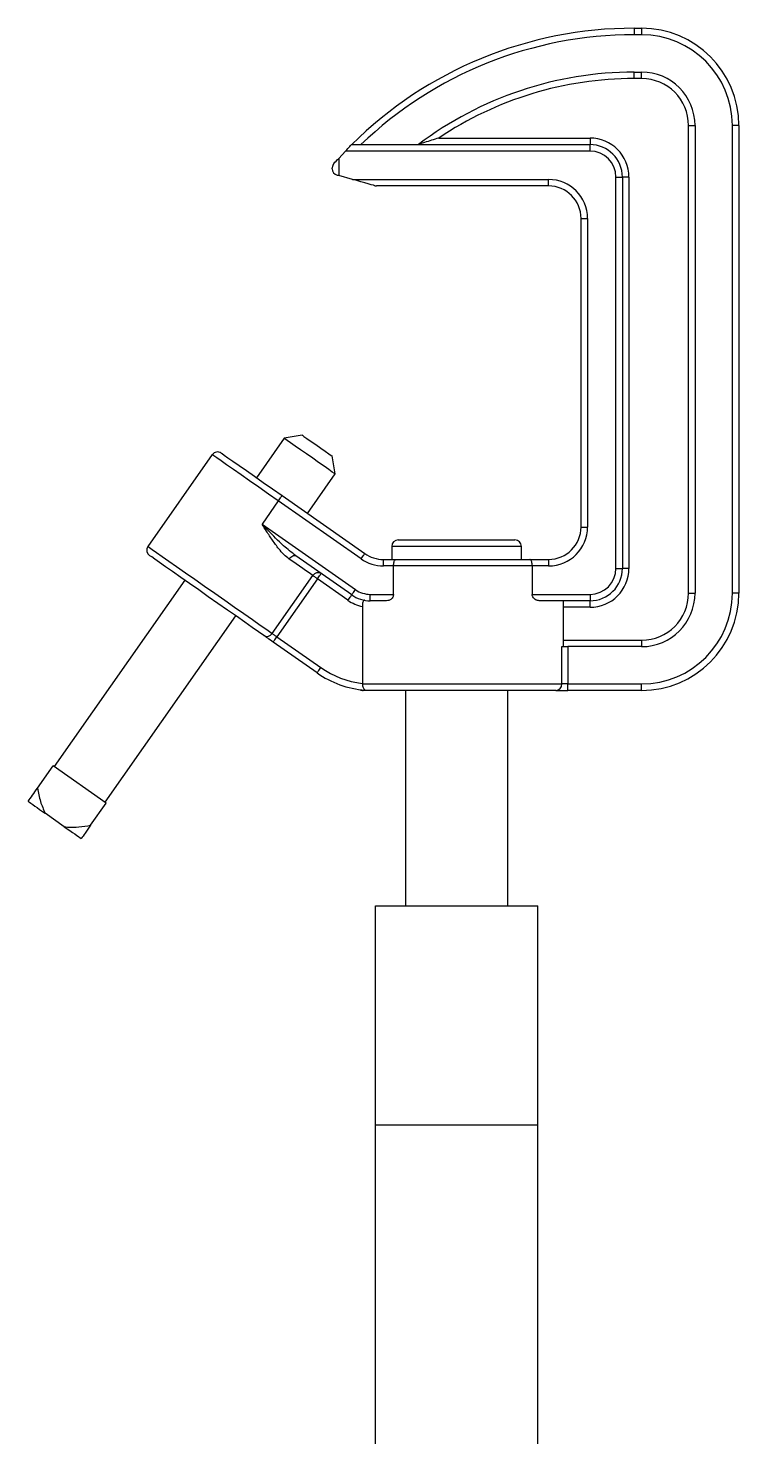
# Model space of a CAD drawing. Extents: x 16.7 to 113.1, y 4.5 to 84.5.
# Drawn here: x 79.17 to 84.64, y 41.68 to 52.54 of the extents above; entities that cross this region are included whole.
import ezdxf

# ---------------------------------------------------------------- set-up
doc = ezdxf.new("R2010")
doc.units = 0
doc.header["$MEASUREMENT"] = 0
doc.layers.add('OBJECT', color=7, linetype='CONTINUOUS')

msp = doc.modelspace()

# ---------------------------------------------------------------- linework, layer by layer
at = {"layer": 'OBJECT'}
for p, q in [((83.836, 52.539), (83.836, 52.489)), ((83.836, 52.539), (83.893, 52.539)), ((83.893, 52.489), (83.836, 52.489)), ((83.893, 52.539), (83.893, 52.489)), ((83.836, 52.201), (83.893, 52.201)), ((83.836, 52.151), (83.836, 52.201)), ((83.893, 52.151), (83.836, 52.151)), ((83.893, 52.151), (83.893, 52.201)), ((82.33, 51.692), (83.496, 51.692)), ((83.496, 51.692), (83.496, 51.642)), ((84.255, 51.789), (84.305, 51.789)), ((84.255, 48.184), (84.255, 51.789)), ((84.305, 51.789), (84.305, 48.184)), ((84.643, 51.789), (84.593, 51.789)), ((84.593, 48.184), (84.593, 51.789)), ((84.643, 51.789), (84.643, 48.184)), ((81.56, 51.536), (81.612, 51.592)), ((83.496, 51.592), (81.612, 51.592)), ((81.659, 51.642), (83.496, 51.642)), ((83.496, 51.592), (83.496, 51.642)), ((81.56, 51.536), (81.56, 51.403)), ((81.51, 51.455), (81.51, 51.463)), ((81.665, 51.373), (81.56, 51.403)), ((81.665, 51.373), (83.177, 51.373)), ((83.177, 51.323), (83.177, 51.373)), ((83.696, 51.392), (83.746, 51.392)), ((83.696, 48.375), (83.696, 51.392)), ((83.746, 51.392), (83.746, 48.375)), ((83.796, 51.392), (83.746, 51.392)), ((83.796, 51.392), (83.796, 48.375)), ((83.177, 51.323), (81.852, 51.323)), ((83.427, 51.073), (83.477, 51.073)), ((83.427, 48.694), (83.427, 51.073)), ((83.477, 51.073), (83.477, 48.694)), ((81.139, 49.378), (80.926, 49.074)), ((81.278, 49.402), (81.139, 49.378)), ((80.585, 49.252), (80.09, 48.544)), ((81.532, 49.103), (81.508, 49.242)), ((81.319, 48.799), (81.532, 49.103)), ((81.094, 48.895), (80.969, 48.716)), ((81.732, 48.449), (81.094, 48.895)), ((81.123, 48.936), (81.761, 48.49)), ((80.969, 48.716), (81.689, 48.212)), ((83.427, 48.694), (83.477, 48.694)), ((81.968, 48.544), (81.968, 48.444)), ((82.968, 48.544), (81.968, 48.544)), ((82.018, 48.594), (82.918, 48.594)), ((82.968, 48.444), (82.968, 48.544)), ((81.66, 48.171), (81.229, 48.473)), ((81.904, 48.394), (81.904, 48.444)), ((81.904, 48.444), (82.002, 48.444)), ((82.002, 48.444), (83.032, 48.444)), ((83.032, 48.444), (83.177, 48.444)), ((83.177, 48.444), (83.177, 48.394)), ((81.983, 48.394), (81.904, 48.394)), ((81.983, 48.175), (81.983, 48.394)), ((83.051, 48.394), (81.983, 48.394)), ((83.051, 48.394), (83.051, 48.175)), ((83.177, 48.394), (83.051, 48.394)), ((83.696, 48.375), (83.746, 48.375)), ((83.796, 48.375), (83.746, 48.375)), ((80.373, 48.284), (79.367, 46.847)), ((81.047, 47.873), (81.36, 48.32)), ((81.396, 48.294), (81.083, 47.848)), ((81.631, 48.13), (81.396, 48.294)), ((81.803, 48.175), (81.983, 48.175)), ((81.803, 48.125), (81.803, 48.175)), ((81.929, 48.125), (81.803, 48.125)), ((83.051, 48.175), (83.496, 48.175)), ((83.496, 48.125), (83.104, 48.125)), ((83.291, 47.772), (83.291, 48.125)), ((83.496, 48.175), (83.496, 48.125)), ((83.496, 48.075), (83.496, 48.125)), ((84.255, 48.184), (84.305, 48.184)), ((84.643, 48.184), (84.593, 48.184)), ((79.76, 46.572), (80.766, 48.009)), ((81.742, 48.082), (81.742, 47.489)), ((83.496, 48.075), (83.291, 48.075)), ((81.393, 47.57), (81.055, 47.807)), ((81.083, 47.848), (81.422, 47.611)), ((83.291, 47.822), (83.893, 47.822)), ((83.893, 47.822), (83.893, 47.772)), ((83.28, 47.484), (83.28, 47.772)), ((83.28, 47.772), (83.326, 47.772)), ((83.326, 47.772), (83.326, 47.484)), ((83.893, 47.772), (83.326, 47.772)), ((81.742, 47.489), (81.742, 47.484)), ((81.742, 47.484), (83.28, 47.484)), ((83.326, 47.484), (83.28, 47.484)), ((83.326, 47.434), (83.326, 47.484)), ((83.326, 47.484), (83.893, 47.484)), ((83.893, 47.434), (83.893, 47.484)), ((83.233, 47.434), (81.748, 47.434)), ((82.073, 47.434), (82.073, 45.774)), ((82.863, 45.774), (82.863, 47.434)), ((83.233, 47.434), (83.326, 47.434)), ((83.893, 47.434), (83.326, 47.434)), ((79.239, 46.682), (79.359, 46.853)), ((79.769, 46.566), (79.359, 46.853)), ((79.445, 46.384), (79.298, 46.487)), ((79.648, 46.395), (79.769, 46.566)), ((81.843, 44.086), (81.843, 45.774)), ((81.843, 45.774), (83.093, 45.774)), ((83.093, 44.086), (83.093, 45.774)), ((81.843, 44.086), (83.093, 44.086)), ((81.843, 35.114), (81.843, 44.086)), ((83.093, 35.114), (83.093, 44.086))]:
    msp.add_line(p, q, dxfattribs=at)
at = {"layer": 'OBJECT', "flags": 128}
for points in [[(81.612, 51.592), (81.621, 51.602), (81.63, 51.612), (81.638, 51.62), (81.646, 51.628), (81.651, 51.634), (81.656, 51.639), (81.658, 51.642), (81.659, 51.642)], [(81.523, 51.497), (81.531, 51.506), (81.54, 51.515), (81.549, 51.525), (81.56, 51.536)], [(81.56, 51.403), (81.555, 51.404), (81.551, 51.405), (81.546, 51.406)], [(81.839, 51.325), (81.827, 51.329), (81.81, 51.333), (81.787, 51.34), (81.761, 51.347), (81.731, 51.355), (81.698, 51.364), (81.665, 51.373)], [(81.532, 49.103), (81.526, 49.107), (81.51, 49.118), (81.483, 49.137), (81.447, 49.162), (81.405, 49.191), (81.359, 49.224), (81.312, 49.257), (81.266, 49.289), (81.224, 49.318), (81.188, 49.343), (81.162, 49.362), (81.145, 49.374), (81.139, 49.378)], [(81.278, 49.402), (81.28, 49.401), (81.292, 49.393), (81.315, 49.376), (81.347, 49.354), (81.384, 49.329), (81.421, 49.302), (81.456, 49.278), (81.483, 49.259), (81.501, 49.246), (81.508, 49.242), (81.508, 49.242)], [(81.094, 48.895), (81.018, 48.948), (80.944, 49), (80.873, 49.05), (80.808, 49.096), (80.748, 49.138), (80.696, 49.174), (80.654, 49.204), (80.621, 49.227), (80.598, 49.243), (80.587, 49.251), (80.585, 49.252)], [(80.655, 49.264), (80.661, 49.26), (80.678, 49.248), (80.706, 49.228), (80.744, 49.201), (80.792, 49.168), (80.848, 49.129), (80.91, 49.085), (80.978, 49.037), (81.05, 48.988), (81.123, 48.936)], [(81.094, 48.895), (81.1, 48.903), (81.105, 48.911), (81.11, 48.918), (81.114, 48.924), (81.118, 48.929), (81.121, 48.933), (81.122, 48.935), (81.123, 48.936)], [(80.09, 48.544), (80.091, 48.543), (80.101, 48.536), (80.122, 48.521), (80.155, 48.498), (80.198, 48.468), (80.25, 48.431), (80.311, 48.389), (80.378, 48.342), (80.451, 48.291), (80.526, 48.238), (80.604, 48.184), (80.681, 48.13), (80.757, 48.077), (80.828, 48.027), (80.895, 47.98), (80.954, 47.938), (81.006, 47.903), (81.047, 47.873)], [(80.983, 47.858), (80.942, 47.886), (80.893, 47.92), (80.835, 47.961), (80.771, 48.006), (80.702, 48.054), (80.629, 48.105), (80.555, 48.157), (80.481, 48.209), (80.409, 48.259), (80.342, 48.306), (80.28, 48.35), (80.226, 48.388), (80.18, 48.42), (80.144, 48.445), (80.119, 48.463), (80.105, 48.472), (80.102, 48.474)], [(81.178, 48.447), (81.184, 48.455), (81.191, 48.461), (81.198, 48.467), (81.205, 48.471), (81.212, 48.474), (81.218, 48.475), (81.224, 48.475), (81.229, 48.473)], [(81.36, 48.32), (81.343, 48.332), (81.325, 48.345), (81.304, 48.359), (81.282, 48.374), (81.258, 48.391), (81.233, 48.409), (81.206, 48.427), (81.178, 48.447)], [(81.732, 48.449), (81.738, 48.457), (81.743, 48.464), (81.748, 48.471), (81.752, 48.478), (81.756, 48.483), (81.758, 48.487), (81.76, 48.489), (81.761, 48.49)], [(81.396, 48.294), (81.402, 48.302), (81.407, 48.31), (81.412, 48.317), (81.416, 48.323), (81.42, 48.329), (81.423, 48.332), (81.424, 48.335), (81.425, 48.335)], [(81.396, 48.294), (81.391, 48.298), (81.385, 48.302), (81.38, 48.306), (81.375, 48.309), (81.37, 48.312), (81.366, 48.315), (81.363, 48.318), (81.36, 48.32)], [(81.631, 48.13), (81.637, 48.138), (81.642, 48.145), (81.647, 48.152), (81.652, 48.159), (81.655, 48.164), (81.658, 48.168), (81.659, 48.17), (81.66, 48.171)], [(81.66, 48.171), (81.661, 48.171), (81.662, 48.174), (81.665, 48.178), (81.668, 48.183), (81.673, 48.189), (81.678, 48.196), (81.683, 48.204), (81.689, 48.212)], [(81.055, 47.807), (81.044, 47.815), (81.033, 47.822), (81.022, 47.83), (81.013, 47.837), (81.004, 47.843), (80.995, 47.849), (80.988, 47.854), (80.983, 47.858)], [(81.047, 47.873), (81.05, 47.871), (81.054, 47.869), (81.058, 47.866), (81.062, 47.863), (81.067, 47.859), (81.073, 47.856), (81.078, 47.852), (81.083, 47.848)], [(81.055, 47.807), (81.055, 47.808), (81.057, 47.81), (81.06, 47.814), (81.063, 47.819), (81.068, 47.825), (81.072, 47.832), (81.078, 47.84), (81.083, 47.848)], [(81.393, 47.57), (81.394, 47.571), (81.395, 47.573), (81.398, 47.577), (81.402, 47.582), (81.406, 47.588), (81.411, 47.595), (81.416, 47.603), (81.422, 47.611)], [(79.167, 46.579), (79.176, 46.572), (79.188, 46.564), (79.202, 46.554), (79.218, 46.543), (79.236, 46.531), (79.255, 46.517), (79.276, 46.502), (79.298, 46.487)], [(79.445, 46.384), (79.467, 46.368), (79.488, 46.354), (79.508, 46.34), (79.526, 46.328), (79.542, 46.316), (79.555, 46.307), (79.567, 46.299), (79.576, 46.292)]]:
    msp.add_lwpolyline(points, dxfattribs=at)
at = {"layer": 'OBJECT'}
for centre, radius, start, end in [((83.836, 49.45), 3.089, 90, 134.7928), ((83.836, 49.45), 3.039, 90, 133.8353), ((83.893, 51.789), 0.75, 0, 90), ((83.893, 51.789), 0.7, 0, 90), ((83.836, 49.45), 2.751, 90, 127.1709), ((83.836, 49.45), 2.701, 90, 123.8917), ((83.893, 51.789), 0.412, 0, 90), ((83.893, 51.789), 0.362, 0, 90), ((83.496, 51.392), 0.3, 0, 90), ((83.496, 51.392), 0.25, 0, 90), ((83.496, 51.392), 0.2, 0, 90), ((81.56, 51.463), 0.05, 136.8214, 180), ((81.56, 51.455), 0.05, 180, 254.528), ((83.177, 51.073), 0.3, 360, 90), ((81.852, 51.373), 0.05, 254.528, 270), ((83.177, 51.073), 0.25, 360, 90), ((80.626, 49.223), 0.05, 55, 145), ((83.177, 48.694), 0.3, 270, 0), ((83.177, 48.694), 0.25, 270, 0), ((80.131, 48.515), 0.05, 145, 235), ((82.018, 48.544), 0.05, 90, 180), ((82.918, 48.544), 0.05, 0, 90), ((81.904, 48.694), 0.3, 235, 270), ((81.904, 48.694), 0.25, 235, 270), ((81.4, 48.295), 0.0473, 58.8071, 148.3574), ((83.496, 48.375), 0.2, 270, 0), ((83.496, 48.375), 0.25, 270, 0), ((83.496, 48.375), 0.3, 270, 0), ((81.803, 48.375), 0.3, 235, 258.1852), ((81.803, 48.375), 0.25, 235, 270), ((81.803, 48.375), 0.2, 235, 270), ((83.893, 48.184), 0.412, 270, 0), ((83.893, 48.184), 0.7, 270, 0), ((83.893, 48.184), 0.75, 270, 0), ((83.893, 48.184), 0.362, 270, 0), ((81.007, 47.898), 0.0473, 238.8066, 328.3578), ((81.823, 48.184), 0.75, 235, 265.3298), ((81.823, 48.184), 0.7, 235, 263.3221), ((83.231, 47.483), 0.0484, 272.1008, 1.9588), ((81.748, 47.484), 0.05, 241.4181, 270)]:
    msp.add_arc(centre, radius, start, end, dxfattribs=at)
for points, knots in [([(82.33, 51.692), (82.329, 51.692), (82.293, 51.681), (82.244, 51.666), (82.194, 51.649), (82.179, 51.644), (82.174, 51.643), (82.174, 51.643), (82.174, 51.642)], [0, 0, 0, 0, 0.00209, 0.63796, 0.849634, 0.923219, 0.965789, 1, 1, 1, 1]), ([(81.178, 48.447), (81.164, 48.458), (81.136, 48.481), (81.093, 48.531), (81.049, 48.592), (81.007, 48.656), (80.98, 48.698), (80.969, 48.716), (80.969, 48.716)], [0, 0, 0, 0, 0.175046, 0.350567, 0.58693, 0.823547, 0.99725, 1, 1, 1, 1]), ([(81.229, 48.473), (81.197, 48.498), (81.122, 48.557), (81.039, 48.644), (80.984, 48.7), (80.969, 48.716), (80.969, 48.716)], [0, 0, 0, 0, 0.345057, 0.821451, 0.997144, 1, 1, 1, 1]), ([(81.983, 48.394), (81.983, 48.4), (81.983, 48.411), (81.986, 48.425), (81.99, 48.436), (81.996, 48.443), (82, 48.444), (82.001, 48.444), (82.002, 48.444)], [0, 0, 0, 0, 0.197777, 0.395365, 0.598087, 0.812873, 0.995764, 1, 1, 1, 1]), ([(83.051, 48.394), (83.05, 48.4), (83.05, 48.411), (83.047, 48.425), (83.043, 48.436), (83.037, 48.443), (83.034, 48.444), (83.032, 48.444), (83.032, 48.444)], [0, 0, 0, 0, 0.197777, 0.395365, 0.598087, 0.812873, 0.995764, 1, 1, 1, 1]), ([(81.761, 48.129), (81.759, 48.129), (81.754, 48.129), (81.748, 48.121), (81.744, 48.108), (81.742, 48.095), (81.742, 48.086), (81.742, 48.082)], [0, 0, 0, 0, 0.22785, 0.456641, 0.663305, 0.85598, 1, 1, 1, 1]), ([(81.983, 48.175), (81.982, 48.171), (81.981, 48.163), (81.975, 48.15), (81.964, 48.137), (81.947, 48.127), (81.935, 48.126), (81.929, 48.125)], [0, 0, 0, 0, 0.132532, 0.264234, 0.462925, 0.750207, 1, 1, 1, 1]), ([(83.104, 48.125), (83.096, 48.127), (83.082, 48.128), (83.066, 48.14), (83.056, 48.153), (83.051, 48.165), (83.051, 48.172), (83.051, 48.175)], [0, 0, 0, 0, 0.339642, 0.594764, 0.76704, 0.899951, 1, 1, 1, 1]), ([(81.742, 47.484), (81.742, 47.479), (81.742, 47.469), (81.747, 47.456), (81.753, 47.445), (81.76, 47.439), (81.763, 47.437), (81.763, 47.437), (81.763, 47.437), (81.762, 47.437)], [0, 0, 0, 0, 0.192196, 0.383635, 0.593594, 0.841856, 0.910654, 0.965666, 1, 1, 1, 1]), ([(79.167, 46.579), (79.177, 46.594), (79.198, 46.623), (79.225, 46.662), (79.239, 46.682)], [0, 0, 0, 0, 0.515407, 1, 1, 1, 1]), ([(79.239, 46.682), (79.245, 46.647), (79.257, 46.579), (79.285, 46.517), (79.298, 46.487)], [0, 0, 0, 0, 0.519495, 1, 1, 1, 1]), ([(79.445, 46.384), (79.453, 46.383), (79.491, 46.378), (79.559, 46.38), (79.618, 46.39), (79.648, 46.395)], [0, 0, 0, 0, 0.1168858, 0.5538854, 1, 1, 1, 1]), ([(79.648, 46.395), (79.634, 46.374), (79.606, 46.334), (79.586, 46.305), (79.576, 46.292)], [0, 0, 0, 0, 0.538105, 1, 1, 1, 1])]:
    msp.add_open_spline(points, degree=3, knots=knots, dxfattribs=at)

doc.saveas('drawing.dxf')
